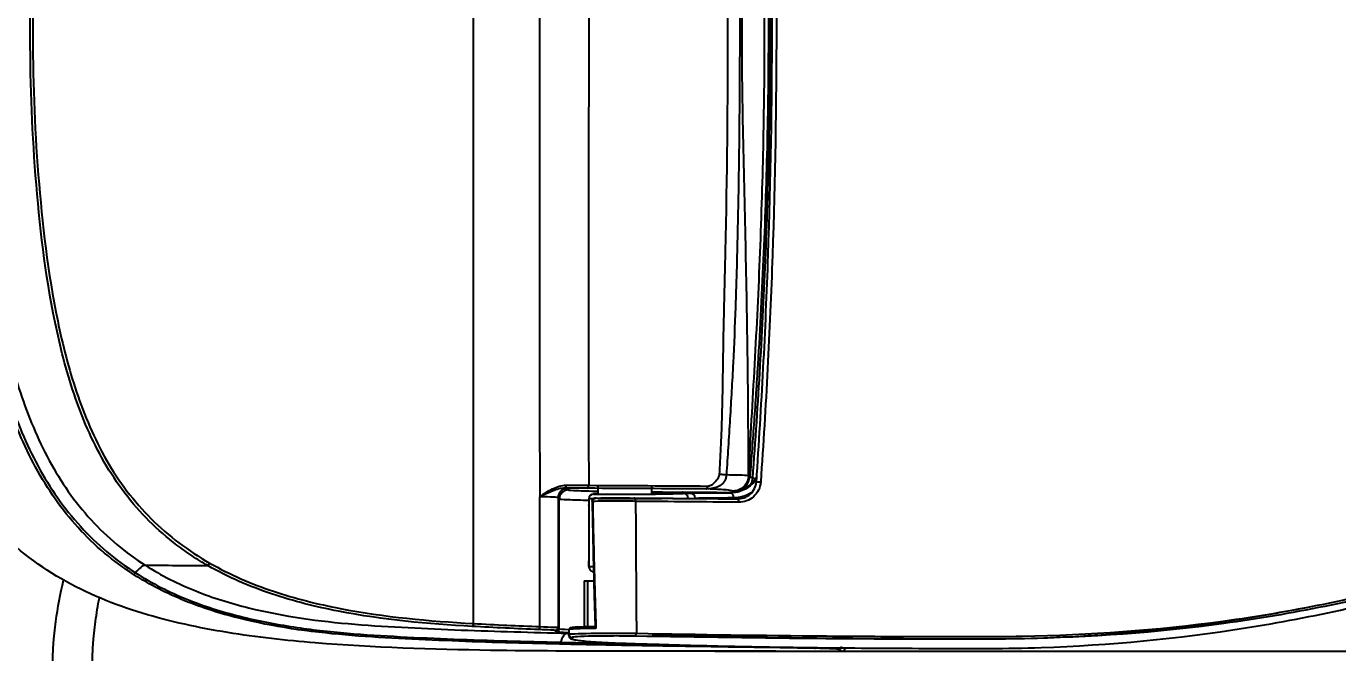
# Model space of a CAD drawing. Extents: x 5956 to 12061, y 2783 to 5292.
# Drawn here: x 6234.1 to 6654.5, y 4310.5 to 4511.1 of the extents above; entities that cross this region are included whole.
import ezdxf

# ---------------------------------------------------------------- set-up
doc = ezdxf.new("R2010")
doc.units = 0
doc.header["$LTSCALE"] = 20
doc.header["$MEASUREMENT"] = 0
doc.layers.get('0').update_dxf_attribs({"linetype": 'CONTINUOUS'})
doc.layers.get('DEFPOINTS').update_dxf_attribs({"linetype": 'CONTINUOUS'})
doc.layers.add('1', color=7, linetype='CONTINUOUS')
doc.layers.add('4', color=4, linetype='CONTINUOUS')
doc.styles.get("Standard").update_dxf_attribs({"font": 'NanumGothic.ttf'})
doc.dimstyles.get("Standard").update_dxf_attribs({"dimtxt": 2.7, "dimasz": 2.5, "dimexe": 1.5, "dimexo": 1.5, "dimgap": 1.5, "dimtad": 1, "dimdec": 0, "dimlfac": 10, "dimzin": 0, "dimdsep": 46, "dimtxsty": 'Standard', "dimcen": 0, "dimclrt": 2, "dimadec": 0, "dimazin": 0, "dimtfac": 1, "dimtdec": 0, "dimtmove": 0, "dimatfit": 3, "dimfxl": 0, "dimtolj": 1, "dimtzin": 0, "dimarcsym": 0})

# ---------------------------------------------------------------- blocks, each defined once
blk = doc.blocks.new('*D65')
at = {"color": 3, "lineweight": -2}
for p, q in [((6465.82, 4710.15), (7003.85, 4710.15)), ((6997.85, 4686.15), (6997.85, 4535.53)), ((6997.85, 4334.95), (6997.85, 4485.57)), ((6454.8, 4310.95), (7003.85, 4310.95))]:
    blk.add_line(p, q, dxfattribs=at)
at = {"color": 3}
for points in [[(6993.85, 4686.15), (7001.85, 4686.15), (6997.85, 4710.15)], [(6993.85, 4334.95), (7001.85, 4334.95), (6997.85, 4310.95)]]:
    blk.add_solid(points, dxfattribs=at)
at = {"layer": 'DEFPOINTS', "color": 0}
for p in [(6464.02, 4710.15), (6453, 4310.95), (6997.85, 4310.95)]:
    blk.add_point(p, dxfattribs=at)
at = {"color": 2, "insert": (6997.85, 4510.55), "char_height": 24, "attachment_point": 5}
blk.add_mtext('\\A1;400', dxfattribs=at)

msp = doc.modelspace()

# ---------------------------------------------------------------- linework, layer by layer
at = {"layer": '1', "color": 0, "linetype": 'Continuous'}
for p, q in [((6417.26, 4363.57), (6417.26, 4361.32)), ((6434.56, 4361.32), (6434.56, 4363.57)), ((6404.93, 4359.64), (6404.57, 4360.15)), ((6407.57, 4363.15), (6407.93, 4362.64)), ((6414.41, 4359.82), (6414.41, 4359.82)), ((6415.9, 4361.33), (6415.91, 4361.32)), ((6414.4, 4357.87), (6414.41, 4357.87)), ((6414.4, 4339.87), (6414.4, 4337.99)), ((6414.41, 4339.87), (6414.4, 4339.87)), ((6412.91, 4333.55), (6412.91, 4318.73)), ((6412.91, 4333.55), (6414.06, 4333.55)), ((6414.06, 4318.54), (6414.06, 4333.55)), ((6414.06, 4333.55), (6416.12, 4333.55)), ((6408.05, 4317.47), (6408.05, 4315.97))]:
    msp.add_line(p, q, dxfattribs=at)
for centre, major_axis, ratio, start_param, end_param in [((6406.77, 4364.2), (-0.006, -1), 0.429745, 0.013717, 1.526132), ((6461.04, 4367.24), (-0.16, -5), 0.930142, 0.033736, 1.583584), ((6461.04, 4367.24), (-1.21, -4.85), 0.998696, 0.245025, 1.741004), ((6461.04, 4367.24), (-4.98, 0.41), 0.162226, 3.19261, 3.522861), ((6469.92, 4366.18), (-2.99, 0.23), 0.022611, 0.005177, 0.770866), ((6469.12, 4365.25), (0.998, -0.067), 0.052609, 3.124115, 5.113625), ((6407.57, 4360.15), (2.45, 1.73), 0.999885, 0.957077, 2.527765), ((6407.93, 4359.64), (2.45, 1.73), 0.999885, 0.957077, 2.527765), ((6425.91, 4361.32), (-8.65, 0), 0.006933, 6.283181, 7.853982), ((6425.91, 4361.32), (-8.65, 0), 0.006933, 1.570796, 3.141597), ((6428.98, 4359.03), (-0.008, -1), 0.423618, 1.515321, 3.16086), ((6444.62, 4358.92), (0.02, 3), 0.435525, 0.013759, 0.361859), ((6447.16, 4360.02), (0.02, -1.5), 0.905576, 1.557465, 3.12532), ((6459.84, 4360.14), (0.01, -1.5), 0.660019, 1.585634, 3.132405), ((6462.09, 4358.77), (-0.008, -1), 0.396739, 1.497902, 3.160607), ((6415.9, 4359.05), (-0.499, 0.036), 0.024369, 5.233221, 6.282872), ((6415.9, 4358.99), (0.5, 0.01), 0.054129, 3.13887, 4.194481), ((6398.35, 4318.9), (0.039, 0.999), 0.419701, 3.158248, 4.656488), ((6403.6, 4318.62), (0.842, 0.539), 0.999869, 4.114012, 5.713433), ((6403.93, 4318.16), (0.775, 0.632), 0.999905, 4.005887, 5.599177), ((6404.97, 4314.23), (-0.022, -1), 0.481756, 0.038237, 1.154036), ((6409.05, 4315.97), (-1, 0.02), 0.999469, 0.020314, 1.588796), ((6409.06, 4316.39), (-1, 0.02), 0.99947, 0.020334, 1.589155), ((6429.23, 4316.78), (0.017, 1), 0.443476, 3.178529, 4.629434), ((6436.59, 4313.65), (-0.015, -1), 0.445343, 0.038349, 1.129943), ((6436.59, 4313.65), (0.02, 1), 0.526618, 3.181984, 4.187186), ((6442.7, 4313.54), (0.015, 1), 0.437994, 3.180031, 4.120084), ((6486.9, 4312.9), (0.015, 1), 0.369102, 3.182149, 3.832085), ((6494.45, 4312.5), (0.52, 0.854), 0.997245, 3.688131, 5.25748)]:
    msp.add_ellipse(centre, major_axis=major_axis, ratio=ratio, start_param=start_param, end_param=end_param, dxfattribs=at)
for points, knots in [([(6424.65, 4310.95), (6410.74, 4310.96), (6396.84, 4311.02), (6364.19, 4311.52), (6345.45, 4312.07), (6317.37, 4314.4), (6307.99, 4315.44), (6289.43, 4318.44), (6280.25, 4320.4), (6262.24, 4325.89), (6253.45, 4329.45), (6237.24, 4338.79), (6229.67, 4344.72), (6220.19, 4355), (6217.29, 4358.66), (6212, 4366.42), (6209.6, 4370.53), (6203.22, 4383.08), (6199.96, 4391.83), (6194.67, 4409.8), (6192.66, 4419.04), (6189.48, 4437.42), (6188.3, 4446.64), (6185.54, 4474.33), (6184.8, 4492.85), (6184.84, 4529.98), (6185.66, 4548.65), (6188.55, 4576.53), (6189.79, 4585.78), (6193.1, 4604.16), (6195.18, 4613.33), (6200.61, 4631.1), (6203.95, 4639.73), (6210.46, 4652.07), (6212.91, 4656.11), (6218.35, 4663.8), (6221.31, 4667.41), (6230.99, 4677.5), (6238.63, 4683.27), (6255, 4692.34), (6263.84, 4695.78), (6281.8, 4701.06), (6290.89, 4702.92), (6309.22, 4705.79), (6318.45, 4706.8), (6346.26, 4709.05), (6364.95, 4709.59), (6397.41, 4710.08), (6411.24, 4710.13), (6427.06, 4710.14)], [0, 0, 0, 0, 0.054995, 0.054995, 0.129163, 0.129163, 0.166246, 0.166246, 0.20333, 0.20333, 0.240414, 0.240414, 0.277498, 0.277498, 0.296039, 0.296039, 0.314581, 0.314581, 0.351665, 0.351665, 0.388749, 0.388749, 0.425833, 0.425833, 0.5, 0.5, 0.574167, 0.574167, 0.611251, 0.611251, 0.648335, 0.648335, 0.685419, 0.685419, 0.703961, 0.703961, 0.722502, 0.722502, 0.759586, 0.759586, 0.79667, 0.79667, 0.833754, 0.833754, 0.870837, 0.870837, 0.945005, 0.945005, 1, 1, 1, 1]), ([(6862.38, 4510.55), (6862.38, 4521.04), (6861.28, 4531.52), (6856.97, 4551.95), (6853.78, 4561.8), (6845.38, 4580.77), (6840.1, 4589.96), (6831.05, 4602.47), (6827.83, 4606.46), (6821.01, 4614.09), (6817.4, 4617.73), (6806.27, 4628.36), (6798.35, 4635.06), (6781.73, 4647.44), (6773.11, 4653.09), (6755.27, 4663.34), (6746.05, 4667.94), (6726.99, 4676.07), (6717.2, 4679.52), (6687.82, 4689.18), (6667.95, 4694.45), (6627.67, 4702.64), (6607.19, 4705.57), (6576.27, 4708.2), (6565.96, 4708.78), (6545.37, 4709.35), (6535.09, 4709.27), (6514.65, 4709.2), (6504.49, 4709.14), (6489.38, 4709), (6484.35, 4708.95), (6474.63, 4708.81), (6469.92, 4708.73), (6465.35, 4708.64)], [0, 0, 0, 0, 0.0625, 0.0625, 0.125, 0.125, 0.1875, 0.1875, 0.21875, 0.21875, 0.25, 0.25, 0.3125, 0.3125, 0.375, 0.375, 0.4375, 0.4375, 0.5, 0.5, 0.625, 0.625, 0.75, 0.75, 0.8125, 0.8125, 0.875, 0.875, 0.9375, 0.9375, 0.96875, 0.96875, 1, 1, 1, 1]), ([(6465.4, 4705.85), (6484.3, 4706.09), (6503.43, 4706.24), (6532.62, 4706.3), (6542.44, 4706.35), (6562.26, 4705.97), (6572.19, 4705.56), (6602.03, 4703.54), (6621.96, 4701.13), (6651.89, 4695.56), (6661.88, 4693.38), (6681.84, 4688.33), (6691.83, 4685.45), (6711.52, 4679.12), (6721.28, 4675.74), (6740.36, 4667.92), (6749.68, 4663.48), (6767.85, 4653.45), (6776.75, 4647.82), (6793.62, 4635.58), (6801.62, 4628.97), (6812.94, 4618.26), (6816.62, 4614.58), (6823.64, 4606.83), (6826.97, 4602.72), (6836.21, 4590.02), (6841.4, 4581.02), (6847.73, 4566.71), (6849.61, 4561.78), (6852.81, 4551.78), (6854.14, 4546.73), (6857.31, 4531.45), (6858.37, 4521.09), (6858.37, 4510.55)], [0, 0, 0, 0, 0.125, 0.125, 0.1875, 0.1875, 0.25, 0.25, 0.375, 0.375, 0.4375, 0.4375, 0.5, 0.5, 0.5625, 0.5625, 0.625, 0.625, 0.6875, 0.6875, 0.75, 0.75, 0.78125, 0.78125, 0.8125, 0.8125, 0.875, 0.875, 0.90625, 0.90625, 0.9375, 0.9375, 1, 1, 1, 1]), ([(6857.4, 4510.55), (6857.4, 4521.06), (6856.34, 4531.4), (6853.17, 4546.64), (6851.84, 4551.67), (6848.64, 4561.65), (6846.76, 4566.56), (6840.42, 4580.82), (6835.23, 4589.79), (6825.99, 4602.43), (6822.66, 4606.53), (6815.65, 4614.24), (6811.97, 4617.9), (6800.67, 4628.56), (6792.68, 4635.15), (6775.84, 4647.33), (6766.96, 4652.93), (6748.84, 4662.91), (6739.54, 4667.33), (6720.5, 4675.1), (6710.77, 4678.47), (6691.13, 4684.78), (6681.17, 4687.64), (6661.27, 4692.67), (6651.32, 4694.84), (6621.47, 4700.38), (6601.6, 4702.76), (6571.86, 4704.76), (6561.95, 4705.15), (6542.2, 4705.51), (6532.41, 4705.45), (6503.31, 4705.38), (6484.24, 4705.22), (6465.4, 4704.96)], [0, 0, 0, 0, 0.0625, 0.0625, 0.09375, 0.09375, 0.125, 0.125, 0.1875, 0.1875, 0.21875, 0.21875, 0.25, 0.25, 0.3125, 0.3125, 0.375, 0.375, 0.4375, 0.4375, 0.5, 0.5, 0.5625, 0.5625, 0.625, 0.625, 0.75, 0.75, 0.8125, 0.8125, 0.875, 0.875, 1, 1, 1, 1]), ([(6377.36, 4701.26), (6377.36, 4699.81), (6377.36, 4698.36), (6377.36, 4688.05), (6377.36, 4679.19), (6377.36, 4652.59), (6377.36, 4634.85), (6377.36, 4599.34), (6377.36, 4581.59), (6377.36, 4546.07), (6377.36, 4528.31), (6377.36, 4492.78), (6377.36, 4475.02), (6377.36, 4439.5), (6377.36, 4421.74), (6377.36, 4386.24), (6377.36, 4368.5), (6377.36, 4340.45), (6377.36, 4330.14), (6377.36, 4319.83)], [0, 0, 0, 0, 0.011429, 0.011429, 0.081225, 0.081225, 0.220815, 0.220815, 0.360405, 0.360405, 0.499996, 0.499996, 0.639586, 0.639586, 0.779177, 0.779177, 0.918767, 0.918767, 1, 1, 1, 1]), ([(6268.49, 4335.56), (6265.26, 4337.63), (6262.15, 4339.9), (6256.2, 4344.91), (6253.36, 4347.65), (6245.46, 4356.33), (6240.94, 4362.85), (6233.27, 4376.96), (6230.21, 4384.35), (6225.12, 4399.57), (6223.1, 4407.42), (6218.14, 4430.94), (6216.22, 4446.76), (6213.53, 4478.52), (6212.96, 4494.47), (6212.95, 4526.49), (6213.52, 4542.52), (6216.22, 4574.29), (6218.14, 4590.1), (6223.07, 4613.54), (6225.07, 4621.33), (6230.17, 4636.64), (6233.23, 4644.03), (6240.81, 4658.03), (6245.42, 4664.7), (6255.98, 4676.33), (6262.02, 4681.39), (6268.49, 4685.53)], [0, 0, 0, 0, 0.03125, 0.03125, 0.0625, 0.0625, 0.125, 0.125, 0.1875, 0.1875, 0.25, 0.25, 0.375, 0.375, 0.5, 0.5, 0.625, 0.625, 0.75, 0.75, 0.8125, 0.8125, 0.875, 0.875, 0.9375, 0.9375, 1, 1, 1, 1]), ([(6269.14, 4685.04), (6262.69, 4680.91), (6256.68, 4675.87), (6246.18, 4664.32), (6241.59, 4657.68), (6234.01, 4643.68), (6230.96, 4636.32), (6225.88, 4621.1), (6223.87, 4613.28), (6218.93, 4589.86), (6217.01, 4574.09), (6214.31, 4542.41), (6213.74, 4526.49), (6213.74, 4494.51), (6214.32, 4478.56), (6217.03, 4446.85), (6218.96, 4431.06), (6223.92, 4407.6), (6225.94, 4399.78), (6231.01, 4384.64), (6234.06, 4377.29), (6241.68, 4363.25), (6246.21, 4356.73), (6256.7, 4345.2), (6262.71, 4340.17), (6269.14, 4336.05)], [0, 0, 0, 0, 0.0625, 0.0625, 0.125, 0.125, 0.1875, 0.1875, 0.25, 0.25, 0.375, 0.375, 0.5, 0.5, 0.625, 0.625, 0.75, 0.75, 0.8125, 0.8125, 0.875, 0.875, 0.9375, 0.9375, 1, 1, 1, 1]), ([(6272.19, 4682.57), (6270.63, 4681.57), (6269.04, 4680.49), (6265.99, 4678.26), (6264.51, 4677.1), (6260.15, 4673.45), (6257.4, 4670.82), (6252.21, 4665.13), (6249.75, 4662.04), (6245.26, 4655.61), (6243.22, 4652.27), (6237.65, 4641.95), (6234.63, 4634.62), (6229.64, 4619.56), (6227.69, 4611.94), (6222.86, 4588.92), (6220.95, 4573.36), (6218.27, 4542.05), (6217.7, 4526.25), (6217.71, 4494.72), (6218.28, 4478.93), (6220.98, 4447.51), (6222.91, 4431.8), (6227.78, 4408.78), (6229.74, 4401.19), (6234.7, 4386.3), (6237.74, 4378.94), (6243.32, 4368.66), (6245.35, 4365.34), (6249.8, 4358.98), (6252.25, 4355.91), (6257.45, 4350.22), (6260.2, 4347.59), (6265.99, 4342.75), (6269.06, 4340.51), (6272.19, 4338.52)], [0, 0, 0, 0, 0.015625, 0.015625, 0.03125, 0.03125, 0.0625, 0.0625, 0.09375, 0.09375, 0.125, 0.125, 0.1875, 0.1875, 0.25, 0.25, 0.375, 0.375, 0.5, 0.5, 0.625, 0.625, 0.75, 0.75, 0.8125, 0.8125, 0.875, 0.875, 0.90625, 0.90625, 0.9375, 0.9375, 0.96875, 0.96875, 1, 1, 1, 1]), ([(6292.29, 4338.4), (6290.59, 4339.37), (6288.88, 4340.43), (6285.58, 4342.6), (6283.97, 4343.73), (6279.28, 4347.29), (6276.31, 4349.86), (6267.94, 4358.2), (6263.04, 4364.68), (6255.12, 4378.44), (6251.96, 4385.85), (6246.87, 4400.92), (6244.93, 4408.57), (6240.15, 4431.74), (6238.36, 4447.48), (6235.85, 4479.13), (6235.35, 4494.94), (6235.36, 4526.53), (6235.87, 4542.31), (6237.76, 4565.95), (6238.54, 4573.83), (6240.56, 4589.57), (6241.81, 4597.43), (6245.03, 4612.95), (6247, 4620.62), (6252.13, 4635.68), (6255.27, 4642.95), (6263.16, 4656.58), (6268.05, 4663.02), (6276.38, 4671.3), (6279.34, 4673.85), (6285.57, 4678.56), (6288.89, 4680.74), (6292.28, 4682.69)], [0, 0, 0, 0, 0.015625, 0.015625, 0.03125, 0.03125, 0.0625, 0.0625, 0.125, 0.125, 0.1875, 0.1875, 0.25, 0.25, 0.375, 0.375, 0.5, 0.5, 0.625, 0.625, 0.6875, 0.6875, 0.75, 0.75, 0.8125, 0.8125, 0.875, 0.875, 0.9375, 0.9375, 0.96875, 0.96875, 1, 1, 1, 1]), ([(6292.87, 4681.89), (6286.03, 4677.98), (6279.8, 4673.32), (6268.72, 4662.33), (6263.85, 4655.91), (6256.02, 4642.33), (6252.91, 4635.08), (6247.81, 4620.09), (6245.86, 4612.46), (6242.65, 4597.01), (6241.41, 4589.19), (6239.39, 4573.53), (6238.6, 4565.69), (6236.71, 4542.16), (6236.19, 4526.46), (6236.18, 4495.02), (6236.69, 4479.29), (6239.21, 4447.78), (6241.01, 4432.12), (6245.76, 4409.06), (6247.69, 4401.44), (6252.74, 4386.44), (6255.88, 4379.05), (6263.73, 4365.34), (6268.61, 4358.89), (6279.74, 4347.82), (6286, 4343.13), (6292.88, 4339.2)], [0, 0, 0, 0, 0.0625, 0.0625, 0.125, 0.125, 0.1875, 0.1875, 0.25, 0.25, 0.3125, 0.3125, 0.375, 0.375, 0.5, 0.5, 0.625, 0.625, 0.75, 0.75, 0.8125, 0.8125, 0.875, 0.875, 0.9375, 0.9375, 1, 1, 1, 1]), ([(6398.77, 4363.26), (6398.76, 4376.78), (6398.75, 4390.3), (6398.73, 4421.6), (6398.72, 4439.39), (6398.71, 4474.96), (6398.71, 4492.76), (6398.71, 4528.33), (6398.71, 4546.12), (6398.72, 4581.7), (6398.73, 4599.49), (6398.75, 4630.79), (6398.76, 4644.31), (6398.77, 4657.83)], [0, 0, 0, 0, 0.137733, 0.137733, 0.318866, 0.318866, 0.5, 0.5, 0.681133, 0.681133, 0.862266, 0.862266, 1, 1, 1, 1]), ([(6414.36, 4656.98), (6414.36, 4650.52), (6414.36, 4637.46), (6414.35, 4617.56), (6414.36, 4597.13), (6414.36, 4576.19), (6414.36, 4554.79), (6414.36, 4532.92), (6414.36, 4505.25), (6414.36, 4472.34), (6414.35, 4434.93), (6414.35, 4398.98), (6414.36, 4375.57), (6414.36, 4364.11)], [0, 0, 0, 0, 0.066191, 0.133976, 0.203874, 0.275483, 0.348428, 0.423009, 0.499413, 0.631812, 0.760009, 0.882497, 1, 1, 1, 1]), ([(6458.5, 4653.57), (6458.68, 4650.89), (6459.06, 4644.94), (6459.82, 4633.01), (6460.68, 4617.81), (6461.26, 4604.29), (6461.65, 4592.36), (6462.18, 4573.7), (6462.66, 4545.5), (6462.82, 4510.83), (6462.66, 4475.87), (6462.19, 4447.74), (6461.65, 4428.8), (6461.27, 4416.87), (6460.81, 4406.26), (6460.17, 4394.33), (6459.64, 4385.33), (6459.07, 4376.39), (6458.69, 4370.44), (6458.5, 4367.52)], [0, 0, 0, 0, 0.028173, 0.06257, 0.125197, 0.187788, 0.204406, 0.25027, 0.383391, 0.500005, 0.613654, 0.749744, 0.794877, 0.81223, 0.874806, 0.906139, 0.937421, 0.969313, 1, 1, 1, 1]), ([(6465.58, 4367.25), (6465.57, 4372.56), (6465.55, 4383.33), (6465.4, 4400.28), (6465.16, 4418.12), (6464.68, 4442.83), (6463.9, 4473.64), (6463.32, 4510.55), (6463.87, 4547.4), (6464.63, 4578.14), (6465.11, 4602.87), (6465.34, 4620.36), (6465.48, 4637.36), (6465.51, 4648.13), (6465.53, 4653.83)], [0, 0, 0, 0, 0.055671, 0.112952, 0.17796, 0.242792, 0.372066, 0.500308, 0.628134, 0.756842, 0.821742, 0.886928, 0.940194, 1, 1, 1, 1]), ([(6465.69, 4367.16), (6465.89, 4373.14), (6466.26, 4379.1), (6466.94, 4391.02), (6467.29, 4396.98), (6468.28, 4414.86), (6468.86, 4426.79), (6469.8, 4450.65), (6470.15, 4462.59), (6470.64, 4486.48), (6470.76, 4498.44), (6470.77, 4534.37), (6470.26, 4558.39), (6468.83, 4594.22), (6468.24, 4606.15), (6467.24, 4624.05), (6466.89, 4630.02), (6466.2, 4641.97), (6465.83, 4647.94), (6465.63, 4653.94)], [0, 0, 0, 0, 0.0625, 0.0625, 0.125, 0.125, 0.25, 0.25, 0.375, 0.375, 0.5, 0.5, 0.75, 0.75, 0.875, 0.875, 0.9375, 0.9375, 1, 1, 1, 1]), ([(6465.96, 4654.2), (6466.2, 4651.24), (6466.44, 4648.26), (6466.89, 4642.3), (6467.11, 4639.32), (6467.74, 4630.36), (6468.14, 4624.39), (6469.25, 4606.48), (6469.88, 4594.53), (6471.42, 4558.65), (6471.97, 4534.63), (6471.97, 4498.58), (6471.83, 4486.56), (6471.31, 4462.54), (6470.92, 4450.55), (6469.91, 4426.58), (6469.29, 4414.61), (6468.19, 4396.68), (6467.8, 4390.7), (6467.16, 4381.75), (6466.95, 4378.77), (6466.49, 4372.81), (6466.26, 4369.83), (6466.02, 4366.87)], [0, 0, 0, 0, 0.03125, 0.03125, 0.0625, 0.0625, 0.125, 0.125, 0.25, 0.25, 0.5, 0.5, 0.625, 0.625, 0.75, 0.75, 0.875, 0.875, 0.9375, 0.9375, 0.96875, 0.96875, 1, 1, 1, 1]), ([(6466.93, 4366.4), (6468.75, 4390.38), (6470.17, 4414.38), (6471.61, 4450.43), (6471.97, 4462.45), (6472.46, 4486.48), (6472.58, 4498.5), (6472.58, 4522.55), (6472.46, 4534.59), (6471.97, 4558.63), (6471.61, 4570.65), (6470.17, 4606.69), (6468.75, 4630.69), (6466.93, 4654.69)], [0, 0, 0, 0, 0.25, 0.25, 0.375, 0.375, 0.5, 0.5, 0.625, 0.625, 0.75, 0.75, 1, 1, 1, 1]), ([(6468.12, 4365.32), (6468.93, 4377.39), (6469.69, 4389.48), (6470.96, 4413.67), (6471.48, 4425.77), (6472.74, 4462.09), (6473.16, 4486.33), (6473.16, 4534.79), (6472.74, 4559.03), (6471.48, 4595.34), (6470.96, 4607.44), (6469.69, 4631.62), (6468.93, 4643.7), (6468.12, 4655.78)], [0, 0, 0, 0, 0.125, 0.125, 0.25, 0.25, 0.5, 0.5, 0.75, 0.75, 0.875, 0.875, 1, 1, 1, 1]), ([(6469.5, 4655.92), (6470.31, 4643.83), (6471.07, 4631.74), (6472.32, 4607.53), (6472.85, 4595.42), (6474.1, 4559.07), (6474.52, 4534.81), (6474.52, 4486.3), (6474.1, 4462.05), (6472.85, 4425.69), (6472.32, 4413.57), (6471.07, 4389.36), (6470.31, 4377.26), (6469.5, 4365.18)], [0, 0, 0, 0, 0.125, 0.125, 0.25, 0.25, 0.5, 0.5, 0.75, 0.75, 0.875, 0.875, 1, 1, 1, 1]), ([(6456.32, 4367.54), (6456.47, 4370.38), (6456.8, 4376.33), (6457.22, 4388.25), (6457.5, 4403.28), (6457.69, 4418.18), (6458.03, 4430.1), (6458.73, 4459.88), (6459.1, 4498.95), (6458.87, 4546.63), (6458.43, 4573.44), (6458.03, 4590.98), (6457.68, 4602.9), (6457.51, 4617.81), (6457.22, 4632.84), (6456.8, 4644.76), (6456.48, 4650.71), (6456.32, 4653.55)], [0, 0, 0, 0, 0.029831, 0.062543, 0.125097, 0.187627, 0.218876, 0.250123, 0.499987, 0.628375, 0.749862, 0.781072, 0.812356, 0.874894, 0.937459, 0.970167, 1, 1, 1, 1]), ([(6858.37, 4510.55), (6858.37, 4499.17), (6857.14, 4488.02), (6853.46, 4471.63), (6851.92, 4466.22), (6848.2, 4455.52), (6846.02, 4450.26), (6838.68, 4435.06), (6832.68, 4425.57), (6822, 4412.33), (6818.16, 4408.14), (6810.21, 4400.16), (6806.1, 4396.32), (6793.38, 4385.27), (6784.36, 4378.49), (6765.4, 4366.13), (6755.63, 4360.66), (6740.55, 4353.41), (6735.46, 4351.15), (6725.14, 4346.95), (6719.9, 4345.02), (6704.1, 4339.47), (6693.39, 4336.09), (6661.11, 4327.12), (6639.53, 4322.76), (6596.43, 4316.9), (6574.84, 4315.39), (6542.68, 4314.73), (6532.09, 4314.79), (6511.08, 4314.84), (6500.68, 4314.89), (6469.7, 4315.15), (6449.36, 4315.44), (6429.23, 4315.78)], [0, 0, 0, 0, 0.0625, 0.0625, 0.09375, 0.09375, 0.125, 0.125, 0.1875, 0.1875, 0.21875, 0.21875, 0.25, 0.25, 0.3125, 0.3125, 0.375, 0.375, 0.40625, 0.40625, 0.4375, 0.4375, 0.5, 0.5, 0.625, 0.625, 0.75, 0.75, 0.8125, 0.8125, 0.875, 0.875, 1, 1, 1, 1]), ([(6429.67, 4316.69), (6449.73, 4316.34), (6470, 4316.03), (6500.86, 4315.76), (6511.23, 4315.7), (6532.16, 4315.64), (6542.72, 4315.57), (6574.75, 4316.21), (6596.26, 4317.7), (6639.2, 4323.53), (6660.7, 4327.87), (6692.86, 4336.81), (6703.54, 4340.18), (6719.28, 4345.72), (6724.5, 4347.64), (6734.79, 4351.81), (6739.87, 4354.06), (6754.89, 4361.28), (6764.64, 4366.72), (6783.53, 4379.01), (6792.53, 4385.77), (6805.22, 4396.78), (6809.31, 4400.59), (6817.24, 4408.54), (6821.07, 4412.7), (6831.74, 4425.89), (6837.74, 4435.33), (6845.07, 4450.47), (6847.24, 4455.71), (6850.96, 4466.38), (6852.5, 4471.77), (6856.17, 4488.1), (6857.4, 4499.21), (6857.4, 4510.55)], [0, 0, 0, 0, 0.125, 0.125, 0.1875, 0.1875, 0.25, 0.25, 0.375, 0.375, 0.5, 0.5, 0.5625, 0.5625, 0.59375, 0.59375, 0.625, 0.625, 0.6875, 0.6875, 0.75, 0.75, 0.78125, 0.78125, 0.8125, 0.8125, 0.875, 0.875, 0.90625, 0.90625, 0.9375, 0.9375, 1, 1, 1, 1]), ([(6434.95, 4313.2), (6439.46, 4313.08), (6444.05, 4312.96), (6453.37, 4312.72), (6458.13, 4312.61), (6472.74, 4312.3), (6482.99, 4312.15), (6504.3, 4311.95), (6515.35, 4311.89), (6537.35, 4311.82), (6548.38, 4311.77), (6581.34, 4312.9), (6603.2, 4314.99), (6646.62, 4321.85), (6668.22, 4326.64), (6700.26, 4335.94), (6710.81, 4339.36), (6731.62, 4346.85), (6741.79, 4351.15), (6761.55, 4361.11), (6771.2, 4366.76), (6789.71, 4379.3), (6798.49, 4386.11), (6815.09, 4400.83), (6823.02, 4408.65), (6837.03, 4426.28), (6842.91, 4435.72), (6852.52, 4455.79), (6856.25, 4466.53), (6861.14, 4488.23), (6862.38, 4499.28), (6862.38, 4510.55)], [0, 0, 0, 0, 0.03125, 0.03125, 0.0625, 0.0625, 0.125, 0.125, 0.1875, 0.1875, 0.25, 0.25, 0.375, 0.375, 0.5, 0.5, 0.5625, 0.5625, 0.625, 0.625, 0.6875, 0.6875, 0.75, 0.75, 0.8125, 0.8125, 0.875, 0.875, 0.9375, 0.9375, 1, 1, 1, 1]), ([(6398.75, 4360.44), (6400.04, 4361.35), (6401.35, 4362.26), (6404.13, 4363.65), (6405.65, 4364.17), (6407.2, 4364.16)], [0, 0, 0, 0, 0.5, 0.5, 1, 1, 1, 1]), ([(6407.2, 4364.16), (6407.8, 4364.15), (6408.4, 4364.15), (6409.9, 4364.14), (6410.79, 4364.13), (6412.57, 4364.12), (6413.46, 4364.12), (6414.36, 4364.11)], [0, 0, 0, 0, 0.251915, 0.251915, 0.625957, 0.625957, 1, 1, 1, 1]), ([(6458.5, 4367.52), (6458.44, 4367.13), (6458.34, 4366.4), (6457.9, 4365.45), (6457.36, 4364.72), (6456.73, 4364.13), (6455.98, 4363.68), (6455.21, 4363.39), (6454.48, 4363.21), (6453.72, 4363.07), (6452.93, 4362.97), (6452.34, 4362.95), (6452.07, 4362.94)], [0, 0, 0, 0, 0.122728, 0.230245, 0.323367, 0.403358, 0.500353, 0.606583, 0.701275, 0.798608, 0.910985, 1, 1, 1, 1]), ([(6452.47, 4363.88), (6452.64, 4363.89), (6452.98, 4363.91), (6453.5, 4364.1), (6454.29, 4364.55), (6454.99, 4365.22), (6455.59, 4366), (6455.93, 4366.54), (6456.22, 4367.05), (6456.29, 4367.4), (6456.32, 4367.54)], [0, 0, 0, 0, 0.092648, 0.192303, 0.3025, 0.586789, 0.698617, 0.817948, 0.923745, 1, 1, 1, 1]), ([(6458.5, 4367.52), (6459.93, 4367.51), (6460.89, 4367.5), (6462.48, 4367.46), (6463.09, 4367.43), (6464.59, 4367.36), (6465.17, 4367.3), (6465.58, 4367.25)], [0, 0, 0, 0, 0.25, 0.25, 0.5, 0.5, 1, 1, 1, 1]), ([(6459.65, 4361.84), (6461.81, 4361.86), (6464.07, 4362.57), (6466.83, 4364.88), (6467.61, 4365.79), (6468.21, 4366.83)], [0, 0, 0, 0, 0.690815, 0.690815, 1, 1, 1, 1]), ([(6468.27, 4366.4), (6467.67, 4365.43), (6466.93, 4364.58), (6464.17, 4362.32), (6461.89, 4361.65), (6459.84, 4361.64)], [0, 0, 0, 0, 0.295976, 0.295976, 1, 1, 1, 1]), ([(6465.59, 4367.25), (6465.58, 4365.94), (6465.04, 4364.65), (6463.19, 4362.81), (6461.9, 4362.27), (6460.59, 4362.27)], [0, 0, 0, 0, 0.5, 0.5, 1, 1, 1, 1]), ([(6462.09, 4359.77), (6463.51, 4359.76), (6464.94, 4360.23), (6467.24, 4362.23), (6468.01, 4363.72), (6468.12, 4365.32)], [0, 0, 0, 0, 0.5, 0.5, 1, 1, 1, 1]), ([(6469.5, 4365.18), (6469.38, 4363.34), (6468.51, 4361.62), (6465.85, 4359.26), (6464.17, 4358.68), (6462.49, 4358.69)], [0, 0, 0, 0, 0.5, 0.5, 1, 1, 1, 1]), ([(6465.59, 4367.25), (6465.59, 4367.25), (6465.59, 4367.25), (6465.59, 4367.24), (6465.59, 4367.24), (6465.59, 4367.22), (6465.6, 4367.2), (6465.62, 4367.18), (6465.63, 4367.17), (6465.65, 4367.16), (6465.67, 4367.16), (6465.69, 4367.16)], [0, 0, 0, 0, 0.000101, 0.000101, 0.122806, 0.122806, 0.422798, 0.422798, 0.713685, 0.713685, 1, 1, 1, 1]), ([(6406.77, 4363.2), (6405.41, 4363.21), (6404.08, 4362.79), (6401.44, 4361.74), (6400.11, 4361.09), (6398.75, 4360.44)], [0, 0, 0, 0, 0.5, 0.5, 1, 1, 1, 1]), ([(6404.57, 4360.15), (6404.56, 4360.21), (6403.99, 4360.27), (6401.96, 4360.37), (6400.49, 4360.41), (6398.76, 4360.44)], [0, 0, 0, 0, 0.5, 0.5, 1, 1, 1, 1]), ([(6404.93, 4318.16), (6404.93, 4325.16), (6404.93, 4332.16), (6404.93, 4345.99), (6404.93, 4352.82), (6404.93, 4359.64)], [0, 0, 0, 0, 0.506346, 0.506346, 1, 1, 1, 1]), ([(6414.34, 4359.25), (6413.12, 4359.27), (6412.01, 4359.3), (6409.71, 4359.36), (6408.6, 4359.39), (6405.92, 4359.5), (6404.99, 4359.57), (6404.93, 4359.64)], [0, 0, 0, 0, 0.203878, 0.203878, 0.469252, 0.469252, 1, 1, 1, 1]), ([(6407.93, 4362.64), (6407.98, 4362.57), (6408.87, 4362.49), (6411.42, 4362.38), (6412.48, 4362.35), (6414.74, 4362.29), (6415.88, 4362.26), (6417.14, 4362.23)], [0, 0, 0, 0, 0.523661, 0.523661, 0.785492, 0.785492, 1, 1, 1, 1]), ([(6416.78, 4360.03), (6416.64, 4360.03), (6416.36, 4360), (6415.97, 4359.87), (6415.66, 4359.65), (6415.48, 4359.39), (6415.39, 4359.19), (6415.4, 4359.09), (6415.4, 4359.08)], [0, 0, 0, 0, 0.216515, 0.467582, 0.666258, 0.831638, 0.989288, 1, 1, 1, 1]), ([(6415.65, 4359.08), (6415.66, 4359.16), (6415.67, 4359.24), (6415.72, 4359.38), (6415.75, 4359.45), (6415.85, 4359.61), (6415.92, 4359.69), (6416.11, 4359.85), (6416.24, 4359.91), (6416.38, 4359.96), (6416.4, 4359.97), (6416.48, 4359.99), (6416.54, 4360.01), (6416.63, 4360.02), (6416.66, 4360.02), (6416.7, 4360.02), (6416.71, 4360.02), (6416.74, 4360.02), (6416.75, 4360.02), (6416.76, 4360.03), (6416.76, 4360.03), (6416.77, 4360.03), (6416.77, 4360.03), (6416.77, 4360.03), (6416.78, 4360.03), (6416.78, 4360.03)], [0, 0, 0, 0, 0.141477, 0.141477, 0.271398, 0.271398, 0.468744, 0.468744, 0.730227, 0.730227, 0.768471, 0.768471, 0.884763, 0.884763, 0.940751, 0.940751, 0.969329, 0.969329, 0.984097, 0.984097, 0.991747, 0.991747, 0.996248, 0.996248, 1, 1, 1, 1]), ([(6417.25, 4361.37), (6417.14, 4361.36), (6417.03, 4361.36), (6416.44, 4361.35), (6415.92, 4361.34), (6415.9, 4361.33)], [0, 0, 0, 0, 0.180757, 0.180757, 1, 1, 1, 1]), ([(6415.91, 4361.32), (6415.91, 4361.31), (6416.76, 4361.29), (6419.71, 4361.27), (6421.84, 4361.26), (6426.37, 4361.25), (6428.8, 4361.26), (6432.82, 4361.27), (6434.43, 4361.29), (6435.65, 4361.31), (6435.9, 4361.32), (6436.56, 4361.33), (6436.89, 4361.34), (6437.94, 4361.36), (6438.68, 4361.38), (6441.03, 4361.42), (6442.76, 4361.45), (6444.6, 4361.48)], [0, 0, 0, 0, 0.125, 0.125, 0.25, 0.25, 0.375, 0.375, 0.5, 0.5, 0.5625, 0.5625, 0.625, 0.625, 0.75, 0.75, 1, 1, 1, 1]), ([(6441.48, 4359.9), (6441.2, 4359.9), (6440.93, 4359.89), (6439.82, 4359.87), (6439.02, 4359.85), (6437.92, 4359.83), (6437.56, 4359.82), (6436.88, 4359.8), (6436.5, 4359.8), (6434.62, 4359.78), (6432.64, 4359.77), (6428.03, 4359.75), (6425.38, 4359.75), (6420.81, 4359.76), (6418.82, 4359.77), (6417.33, 4359.78)], [0, 0, 0, 0, 0.061515, 0.061515, 0.253403, 0.253403, 0.349346, 0.349346, 0.44529, 0.44529, 0.637177, 0.637177, 0.829064, 0.829064, 1, 1, 1, 1]), ([(6436.46, 4361.64), (6439.38, 4361.68), (6442.58, 4361.72), (6450.21, 4361.78), (6454.66, 4361.82), (6459.65, 4361.84)], [0, 0, 0, 0, 0.5, 0.5, 1, 1, 1, 1]), ([(6446.24, 4359.98), (6446.21, 4360.18), (6446.16, 4360.59), (6445.79, 4361.06), (6445.26, 4361.41), (6444.84, 4361.45), (6444.6, 4361.48)], [0, 0, 0, 0, 0.239679, 0.499888, 0.708115, 1, 1, 1, 1]), ([(6459.84, 4361.64), (6457.16, 4361.62), (6454.76, 4361.6), (6450.53, 4361.57), (6448.68, 4361.54), (6447.16, 4361.52)], [0, 0, 0, 0, 0.5, 0.5, 1, 1, 1, 1]), ([(6460.59, 4362.27), (6460.15, 4362.38), (6459.52, 4362.5), (6457.81, 4362.67), (6457.12, 4362.72), (6455.68, 4362.81), (6455.13, 4362.84), (6453.79, 4362.89), (6452.93, 4362.92), (6452.07, 4362.94)], [0, 0, 0, 0, 0.5, 0.5, 0.75, 0.75, 0.875, 0.875, 1, 1, 1, 1]), ([(6459.84, 4361.64), (6459.79, 4361.69), (6459.75, 4361.74), (6459.69, 4361.8), (6459.67, 4361.82), (6459.65, 4361.84)], [0, 0, 0, 0, 0.711523, 0.711523, 1, 1, 1, 1]), ([(6461.04, 4362.24), (6460.96, 4362.25), (6460.89, 4362.25), (6460.78, 4362.25), (6460.73, 4362.26), (6460.65, 4362.26), (6460.63, 4362.26), (6460.6, 4362.27), (6460.6, 4362.27), (6460.59, 4362.27)], [0, 0, 0, 0, 0.294269, 0.294269, 0.588536, 0.588536, 0.8828, 0.8828, 1, 1, 1, 1]), ([(6414.41, 4357.65), (6414.41, 4357.66), (6414.41, 4357.67), (6414.41, 4357.7), (6414.41, 4357.73), (6414.4, 4357.78), (6414.4, 4357.8), (6414.4, 4357.87)], [0, 0, 0, 0, 0.227746, 0.227746, 0.613873, 0.613873, 1, 1, 1, 1]), ([(6414.41, 4357.67), (6414.41, 4357.67), (6414.41, 4357.68), (6414.41, 4357.7), (6414.41, 4357.73), (6414.41, 4357.78), (6414.41, 4357.8), (6414.41, 4357.87)], [0, 0, 0, 0, 0.142914, 0.142914, 0.571457, 0.571457, 1, 1, 1, 1]), ([(6416.53, 4318.81), (6416.44, 4321.74), (6416.36, 4324.68), (6416.18, 4331.03), (6416.1, 4334.44), (6415.85, 4344.9), (6415.7, 4351.95), (6415.57, 4359.01)], [0, 0, 0, 0, 0.219348, 0.219348, 0.474113, 0.474113, 1, 1, 1, 1]), ([(6429.4, 4358.97), (6427.23, 4358.98), (6424.84, 4358.99), (6420.11, 4358.99), (6417.74, 4358.98), (6415.65, 4358.96)], [0, 0, 0, 0, 0.5, 0.5, 1, 1, 1, 1]), ([(6415.65, 4358.96), (6415.66, 4358.74), (6415.66, 4358.52), (6415.8, 4351.47), (6415.95, 4344.63), (6416.21, 4334.39), (6416.31, 4330.97), (6416.5, 4324.46), (6416.6, 4321.37), (6416.7, 4318.27)], [0, 0, 0, 0, 0.016152, 0.016152, 0.519727, 0.519727, 0.771522, 0.771522, 1, 1, 1, 1]), ([(6272.19, 4338.52), (6277.44, 4335.18), (6282.86, 4332.49), (6293.93, 4328.05), (6299.6, 4326.3), (6316.68, 4322.06), (6328.06, 4320.57), (6345.13, 4319.13), (6350.81, 4318.81), (6362.15, 4318.22), (6367.82, 4317.97), (6384.83, 4317.31), (6396.17, 4317), (6407.65, 4316.74)], [0, 0, 0, 0, 0.125, 0.125, 0.25, 0.25, 0.5, 0.5, 0.625, 0.625, 0.75, 0.75, 1, 1, 1, 1]), ([(6376.95, 4318.91), (6362.84, 4319.69), (6348.53, 4320.97), (6327.01, 4325.16), (6319.79, 4326.95), (6305.7, 4331.7), (6298.84, 4334.64), (6292.29, 4338.4)], [0, 0, 0, 0, 0.5, 0.5, 0.75, 0.75, 1, 1, 1, 1]), ([(6292.88, 4339.2), (6299.42, 4335.46), (6306.27, 4332.54), (6320.33, 4327.82), (6327.54, 4326.04), (6349.01, 4321.89), (6363.28, 4320.61), (6377.36, 4319.83)], [0, 0, 0, 0, 0.25, 0.25, 0.5, 0.5, 1, 1, 1, 1]), ([(6414.41, 4340.09), (6414.41, 4340.09), (6414.41, 4340.08), (6414.41, 4340.07), (6414.41, 4340.05), (6414.41, 4340.02), (6414.41, 4340.01), (6414.4, 4339.99), (6414.4, 4339.98), (6414.4, 4339.96), (6414.4, 4339.96), (6414.4, 4339.94), (6414.4, 4339.93), (6414.4, 4339.91), (6414.4, 4339.9), (6414.4, 4339.89), (6414.4, 4339.88), (6414.4, 4339.88), (6414.4, 4339.87), (6414.4, 4339.87)], [0, 0, 0, 0, 0.064703, 0.064703, 0.369501, 0.369501, 0.575074, 0.575074, 0.714752, 0.714752, 0.810865, 0.810865, 0.912681, 0.912681, 0.953289, 0.953289, 0.986654, 0.986654, 1, 1, 1, 1]), ([(6414.41, 4340.08), (6414.41, 4340.06), (6414.41, 4340.05), (6414.41, 4340.02), (6414.41, 4340.01), (6414.41, 4339.99), (6414.41, 4339.98), (6414.41, 4339.96), (6414.41, 4339.95), (6414.41, 4339.94), (6414.41, 4339.93), (6414.41, 4339.91), (6414.41, 4339.9), (6414.41, 4339.89), (6414.41, 4339.89), (6414.41, 4339.88), (6414.41, 4339.87), (6414.41, 4339.87)], [0, 0, 0, 0, 0.302395, 0.302395, 0.530364, 0.530364, 0.684923, 0.684923, 0.790862, 0.790862, 0.901182, 0.901182, 0.945192, 0.945192, 0.981465, 0.981465, 1, 1, 1, 1]), ([(6404.97, 4313.23), (6393.42, 4313.49), (6381.99, 4313.81), (6364.87, 4314.48), (6359.16, 4314.73), (6347.74, 4315.34), (6342.02, 4315.68), (6324.86, 4317.17), (6313.41, 4318.71), (6296.2, 4323.06), (6290.45, 4324.87), (6279.25, 4329.42), (6273.78, 4332.17), (6268.49, 4335.56)], [0, 0, 0, 0, 0.25, 0.25, 0.375, 0.375, 0.5, 0.5, 0.75, 0.75, 0.875, 0.875, 1, 1, 1, 1]), ([(6269.14, 4336.05), (6274.42, 4332.67), (6279.96, 4329.89), (6291.14, 4325.37), (6296.8, 4323.6), (6308.23, 4320.72), (6314, 4319.61), (6325.49, 4317.87), (6331.21, 4317.24), (6342.63, 4316.25), (6348.33, 4315.92), (6359.72, 4315.31), (6365.41, 4315.06), (6382.48, 4314.39), (6393.88, 4314.07), (6405.4, 4313.82)], [0, 0, 0, 0, 0.125, 0.125, 0.25, 0.25, 0.375, 0.375, 0.5, 0.5, 0.625, 0.625, 0.75, 0.75, 1, 1, 1, 1]), ([(6414.41, 4338.09), (6414.41, 4338.07), (6414.4, 4338.05), (6414.4, 4338.02), (6414.4, 4338.01), (6414.4, 4337.99)], [0, 0, 0, 0, 0.554839, 0.554839, 1, 1, 1, 1]), ([(6414.45, 4338), (6414.44, 4337.93), (6414.42, 4337.69), (6414.56, 4337.32), (6414.81, 4336.97), (6415.08, 4336.74), (6415.33, 4336.61), (6415.52, 4336.54), (6415.66, 4336.51), (6415.77, 4336.49), (6415.83, 4336.49), (6415.85, 4336.48)], [0, 0, 0, 0, 0.069182, 0.245647, 0.387796, 0.508892, 0.611414, 0.694884, 0.777447, 0.900659, 1, 1, 1, 1]), ([(6643.66, 4324.76), (6636.85, 4323.42), (6630.02, 4322.22), (6601.65, 4317.81), (6579.98, 4315.79), (6547.29, 4314.73), (6536.36, 4314.8), (6514.55, 4314.87), (6503.62, 4314.93), (6487.73, 4315.09), (6482.51, 4315.15), (6472.29, 4315.31), (6467.27, 4315.4), (6457.54, 4315.6), (6452.85, 4315.71), (6443.65, 4315.95), (6439.11, 4316.07), (6434.66, 4316.19)], [0, 0, 0, 0, 0.095792, 0.095792, 0.397195, 0.397195, 0.547896, 0.547896, 0.698597, 0.698597, 0.773948, 0.773948, 0.849299, 0.849299, 0.924649, 0.924649, 1, 1, 1, 1]), ([(6398.31, 4317.9), (6394.79, 4318.04), (6391.25, 4318.19), (6384.14, 4318.53), (6380.56, 4318.71), (6376.95, 4318.91)], [0, 0, 0, 0, 0.500212, 0.500212, 1, 1, 1, 1]), ([(6377.36, 4319.83), (6377.36, 4319.83), (6377.36, 4319.83), (6380.97, 4319.63), (6384.56, 4319.45), (6391.69, 4319.12), (6395.23, 4318.97), (6398.76, 4318.83)], [0, 0, 0, 0, 0.000003, 0.000003, 0.500044, 0.500044, 1, 1, 1, 1]), ([(6403.57, 4317.62), (6403.55, 4317.65), (6403.04, 4317.68), (6401.21, 4317.78), (6399.87, 4317.84), (6398.31, 4317.9)], [0, 0, 0, 0, 0.5, 0.5, 1, 1, 1, 1]), ([(6398.76, 4318.83), (6400.5, 4318.77), (6401.97, 4318.72), (6404.01, 4318.65), (6404.58, 4318.63), (6404.6, 4318.62)], [0, 0, 0, 0, 0.5, 0.5, 1, 1, 1, 1]), ([(6403.91, 4317.16), (6403.9, 4317.17), (6403.9, 4317.17), (6403.87, 4317.21), (6403.84, 4317.24), (6403.74, 4317.38), (6403.65, 4317.49), (6403.57, 4317.62)], [0, 0, 0, 0, 0.052111, 0.052111, 0.260554, 0.260554, 1, 1, 1, 1]), ([(6416.7, 4318.27), (6414.11, 4318.24), (6411.9, 4318.19), (6408.88, 4318.06), (6408.06, 4317.98), (6408.06, 4317.9)], [0, 0, 0, 0, 0.5, 0.5, 1, 1, 1, 1]), ([(6411.71, 4318.69), (6411.38, 4318.68), (6410.56, 4318.64), (6409.56, 4318.58), (6408.89, 4318.51), (6408.56, 4318.45), (6408.4, 4318.4), (6408.21, 4318.29), (6408.07, 4318.08), (6408.07, 4317.95), (6408.08, 4317.9)], [0, 0, 0, 0, 0.146809, 0.402944, 0.662919, 0.800154, 0.89631, 0.942678, 0.982057, 1, 1, 1, 1]), ([(6416.48, 4318.81), (6416.45, 4318.81), (6415.64, 4318.8), (6414.23, 4318.77), (6412.65, 4318.73), (6411.91, 4318.7), (6411.71, 4318.69)], [0, 0, 0, 0, 0.01389, 0.420162, 0.82539, 1, 1, 1, 1]), ([(6416.7, 4318.27), (6416.7, 4318.27), (6416.7, 4318.28), (6416.68, 4318.29), (6416.67, 4318.31), (6416.59, 4318.4), (6416.53, 4318.47), (6416.46, 4318.58), (6416.43, 4318.63), (6416.4, 4318.71), (6416.4, 4318.73), (6416.4, 4318.78), (6416.41, 4318.79), (6416.44, 4318.81), (6416.46, 4318.81), (6416.48, 4318.81)], [0, 0, 0, 0, 0.004491, 0.004491, 0.081293, 0.081293, 0.370534, 0.370534, 0.588023, 0.588023, 0.748905, 0.748905, 0.874195, 0.874195, 1, 1, 1, 1]), ([(6408.06, 4316.39), (6408.06, 4316.51), (6410.77, 4316.63), (6417.26, 4316.72), (6419.76, 4316.73), (6424.81, 4316.73), (6427.37, 4316.72), (6429.67, 4316.69)], [0, 0, 0, 0, 0.5, 0.5, 0.75, 0.75, 1, 1, 1, 1]), ([(6408.47, 4315.15), (6408.51, 4315.12), (6408.67, 4315), (6408.85, 4314.91), (6409, 4314.85), (6409.05, 4314.84)], [0, 0, 0, 0, 0.164242, 0.677672, 1, 1, 1, 1]), ([(6409.06, 4315.39), (6409.06, 4315.37), (6409.06, 4315.35), (6409.06, 4315.24), (6409.05, 4315.15), (6409.05, 4315.04), (6409.05, 4315), (6409.05, 4314.97)], [0, 0, 0, 0, 0.154236, 0.154236, 0.771181, 0.771181, 1, 1, 1, 1]), ([(6429.23, 4315.78), (6427.08, 4315.82), (6424.69, 4315.84), (6419.97, 4315.83), (6417.64, 4315.81), (6411.58, 4315.69), (6409.06, 4315.55), (6409.06, 4315.39)], [0, 0, 0, 0, 0.25, 0.25, 0.5, 0.5, 1, 1, 1, 1]), ([(6409.33, 4314.77), (6409.6, 4314.68), (6410.09, 4314.58), (6411.91, 4314.32), (6413.64, 4314.16), (6418.1, 4313.86), (6420.84, 4313.71), (6424.31, 4313.57), (6424.55, 4313.56), (6424.8, 4313.55)], [0, 0, 0, 0, 0.223382, 0.223382, 0.597677, 0.597677, 0.971972, 0.971972, 1, 1, 1, 1]), ([(6495.46, 4310.88), (6476.71, 4310.93), (6457.95, 4310.95), (6435.02, 4310.95), (6430.84, 4310.94), (6424.65, 4310.95)], [0, 0, 0, 0, 0.817829, 0.817829, 1, 1, 1, 1]), ([(6494.45, 4311.5), (6494.3, 4311.59), (6493.51, 4311.67), (6490.87, 4311.82), (6489.02, 4311.87), (6486.9, 4311.9)], [0, 0, 0, 0, 0.5, 0.5, 1, 1, 1, 1]), ([(6495.46, 4310.88), (6495.42, 4310.91), (6495.38, 4310.93), (6495.16, 4311.06), (6495, 4311.17), (6494.7, 4311.35), (6494.57, 4311.42), (6494.45, 4311.5)], [0, 0, 0, 0, 0.124882, 0.124882, 0.624411, 0.624411, 1, 1, 1, 1]), ([(6496.46, 4311.88), (6496.46, 4311.77), (6496.44, 4311.66), (6496.37, 4311.44), (6496.31, 4311.34), (6496.17, 4311.17), (6496.09, 4311.09), (6495.9, 4310.97), (6495.79, 4310.93), (6495.61, 4310.89), (6495.53, 4310.88), (6495.46, 4310.88)], [0, 0, 0, 0, 0.214355, 0.214355, 0.428723, 0.428723, 0.642914, 0.642914, 0.857233, 0.857233, 1, 1, 1, 1])]:
    msp.add_open_spline(points, degree=3, knots=knots, dxfattribs=at)
for points, degree in [([(6413.92, 4363.16), (6414.14, 4363.17), (6414.34, 4363.61), (6414.36, 4364.11)], 3), ([(6414.36, 4364.11), (6426.96, 4364.03), (6439.66, 4363.95), (6452.47, 4363.88)], 3), ([(6452.07, 4362.94), (6452.27, 4362.95), (6452.46, 4363.38), (6452.47, 4363.88)], 3), ([(6466.02, 4366.87), (6466.64, 4366.72), (6466.88, 4366.56), (6466.93, 4366.4)], 3), ([(6466.42, 4364.57), (6466.7, 4365.13), (6466.88, 4365.75), (6466.93, 4366.4)], 3), ([(6398.76, 4318.83), (6398.76, 4332.69), (6398.75, 4346.56), (6398.75, 4360.44)], 3), ([(6398.77, 4360.45), (6398.77, 4361.39), (6398.77, 4362.33), (6398.77, 4363.26)], 3), ([(6404.57, 4360.15), (6404.58, 4346.3), (6404.59, 4332.45), (6404.6, 4318.62)], 3), ([(6413.92, 4363.16), (6411.54, 4363.17), (6409.16, 4363.19), (6406.77, 4363.2)], 3), ([(6406.77, 4363.2), (6407.29, 4363.19), (6407.56, 4363.17), (6407.57, 4363.15)], 3), ([(6452.07, 4362.94), (6439.25, 4363.01), (6426.54, 4363.09), (6413.92, 4363.16)], 3), ([(6415.91, 4361.32), (6415.12, 4361.32), (6414.41, 4360.61), (6414.41, 4359.82)], 3), ([(6414.41, 4359.82), (6414.41, 4348.91), (6414.41, 4338.01)], 2), ([(6415.86, 4359.79), (6414.99, 4359.8), (6414.48, 4359.81), (6414.41, 4359.82)], 3), ([(6416.78, 4360.03), (6420.57, 4360.06), (6425.13, 4360.06), (6428.98, 4360.03)], 3), ([(6428.98, 4360.03), (6439.94, 4359.94), (6450.98, 4359.85), (6462.09, 4359.77)], 3), ([(6434.36, 4362), (6437.57, 4361.97), (6441, 4361.94), (6444.62, 4361.92)], 3), ([(6434.54, 4361.61), (6435.17, 4361.62), (6435.81, 4361.63), (6436.46, 4361.64)], 3), ([(6444.6, 4361.48), (6434.56, 4361.48)], 1), ([(6447.16, 4361.52), (6446.29, 4361.51), (6445.43, 4361.5), (6444.6, 4361.48)], 3), ([(6444.62, 4361.92), (6449.43, 4361.89), (6454.25, 4361.87), (6459.11, 4361.84)], 3), ([(6448.52, 4360.02), (6451.45, 4360.08), (6455.64, 4360.13), (6460.83, 4360.17)], 3), ([(6460.83, 4360.17), (6462.76, 4360.18), (6464.85, 4360.75), (6466.71, 4361.96)], 3), ([(6461.62, 4362.05), (6461.48, 4362.12), (6461.29, 4362.18), (6461.04, 4362.24)], 3), ([(6415.41, 4359.08), (6415.4, 4358.95)], 1), ([(6415.65, 4358.96), (6415.65, 4359), (6415.65, 4359.04), (6415.65, 4359.08)], 3), ([(6462.49, 4358.69), (6451.38, 4358.78), (6440.36, 4358.87), (6429.4, 4358.97)], 3), ([(6429.4, 4358.97), (6429.48, 4344.86), (6429.57, 4330.76), (6429.67, 4316.69)], 3), ([(6272.19, 4338.52), (6271.46, 4338.49), (6270.23, 4337.49), (6269.14, 4336.05)], 3), ([(6272.19, 4338.52), (6278.89, 4338.48), (6285.59, 4338.44), (6292.29, 4338.4)], 3), ([(6292.88, 4339.2), (6292.65, 4338.81), (6292.39, 4338.46), (6292.29, 4338.4)], 3), ([(6414.41, 4338.09), (6414.41, 4339.87)], 1), ([(6268.49, 4335.56), (6268.63, 4335.52), (6268.9, 4335.73), (6269.14, 4336.05)], 3), ([(6414.41, 4338), (6414.39, 4338.03), (6414.92, 4338.06), (6415.9, 4338.09)], 3), ([(6414.42, 4337.99), (6414.41, 4337.99), (6414.4, 4337.99), (6414.4, 4337.99)], 3), ([(6415.91, 4336.5), (6415.9, 4336.49), (6415.93, 4336.48), (6416, 4336.48)], 3), ([(6377.36, 4319.83), (6377.32, 4319.34), (6377.13, 4318.91), (6376.95, 4318.91)], 3), ([(6404.6, 4318.62), (6404.71, 4318.45), (6404.82, 4318.3), (6404.93, 4318.16)], 3), ([(6404.93, 4318.16), (6404.99, 4318.09), (6406.01, 4318), (6408, 4317.9)], 3), ([(6408.06, 4317.9), (6408.06, 4317.76), (6408.05, 4317.62), (6408.05, 4317.47)], 3), ([(6408.06, 4316.39), (6408.06, 4316.9), (6408.06, 4317.4), (6408.06, 4317.9)], 3), ([(6403.92, 4317.15), (6403.92, 4317.15), (6403.91, 4317.16), (6403.91, 4317.16)], 3), ([(6408.05, 4316.85), (6405.45, 4316.97), (6404.08, 4317.07), (6403.92, 4317.15)], 3), ([(6424.9, 4312.84), (6418.21, 4312.96), (6411.57, 4313.09), (6404.97, 4313.23)], 3), ([(6407.65, 4316.74), (6406.73, 4316.75), (6405.81, 4315.55), (6405.4, 4313.82)], 3), ([(6405.4, 4313.82), (6411.85, 4313.67), (6418.33, 4313.55), (6424.86, 4313.43)], 3), ([(6407.65, 4316.74), (6407.78, 4316.74), (6407.92, 4316.74), (6408.05, 4316.73)], 3), ([(6408.05, 4315.97), (6408.05, 4316.11), (6408.06, 4316.25), (6408.06, 4316.39)], 3), ([(6409.05, 4314.97), (6409.05, 4314.91), (6409.14, 4314.84), (6409.33, 4314.77)], 3), ([(6424.8, 4313.55), (6429.31, 4313.37), (6432.02, 4313.28), (6434.95, 4313.2)], 3), ([(6424.86, 4313.43), (6430.22, 4313.33), (6433.6, 4313.27), (6436.98, 4313.22)], 3), ([(6487.27, 4315.11), (6487.27, 4315.3), (6487.27, 4315.49), (6487.27, 4315.69)], 3), ([(6495.45, 4315.59), (6495.45, 4315.4), (6495.45, 4315.21), (6495.45, 4315.03)], 3), ([(6496.46, 4315.58), (6496.46, 4315.02)], 1), ([(6436.59, 4312.65), (6433.35, 4312.7), (6430.12, 4312.75), (6424.9, 4312.84)], 3), ([(6442.71, 4312.55), (6440.61, 4312.58), (6438.57, 4312.61), (6436.59, 4312.65)], 3), ([(6486.9, 4311.9), (6471.89, 4312.13), (6457.18, 4312.33), (6442.71, 4312.55)], 3), ([(6496.21, 4312.03), (6496.29, 4311.98), (6496.38, 4311.93), (6496.46, 4311.88)], 3)]:
    msp.add_open_spline(points, degree=degree, dxfattribs=at)
msp.add_rational_spline([(6458.5, 4367.52), (6457.92, 4367.48), (6456.32, 4367.54)], [1, 0.916252383828, 1], degree=2, dxfattribs=at)
at = {"layer": '4'}
for points, knots in [([(6243.59, 4274.25), (6242.6, 4289.82), (6241.32, 4309.98), (6245.02, 4329.34), (6246.07, 4333.71)], [0, 0, 0, 0, 46.247919, 59.853653, 59.853653, 59.853653, 59.853653]), ([(6256.29, 4274.25), (6255.3, 4289.82), (6254.14, 4308.02), (6257.05, 4325.57), (6257.54, 4328.09)], [0, 0, 0, 0, 46.247919, 54.036277, 54.036277, 54.036277, 54.036277])]:
    msp.add_open_spline(points, degree=3, knots=knots, dxfattribs=at)

# ---------------------------------------------------------------- dimensions: what is measured, and where the dimension line sits
dim = msp.add_linear_dim(base=(6997.85, 4310.95), p1=(6464.02, 4710.15), p2=(6453, 4310.95), angle=90, text='400', dimstyle='Standard', override={"dimscale": 1.2, "dimtxt": 20, "dimasz": 20, "dimexe": 5, "dimgap": 10, "dimtih": 1, "dimtoh": 1, "dimlfac": 1, "dimzin": 12, "dimclrd": 3, "dimclre": 3, "dimazin": 2, "dimarcsym": 1})
dim.commit()
dim.dimension.update_dxf_attribs({"geometry": '*D65', "text_midpoint": (6997.85, 4510.55)})

doc.saveas('drawing.dxf')
